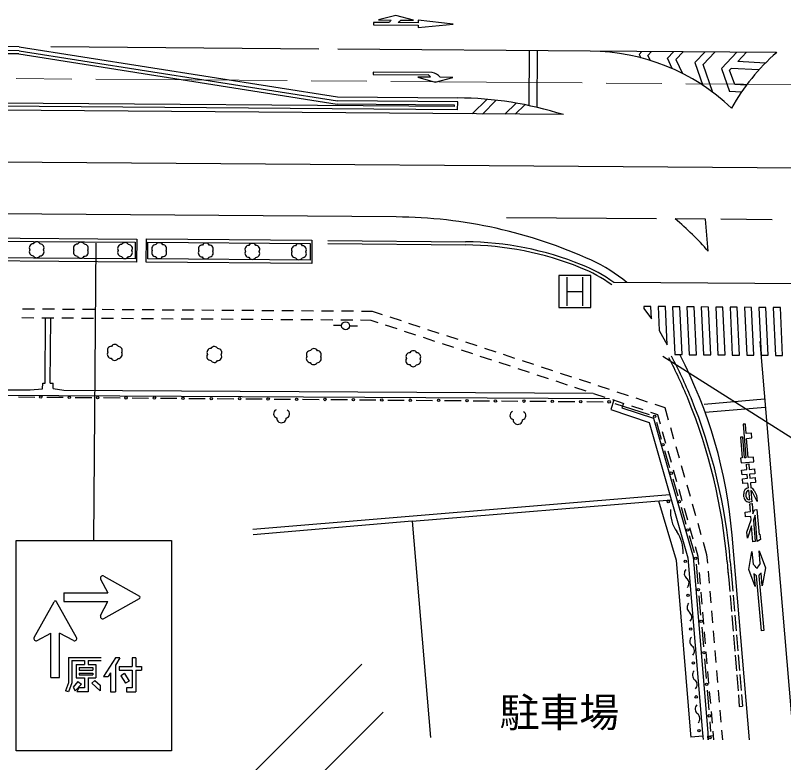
# Model space of a CAD drawing. Units: millimetres, scale not verified. Extents: x 40000 to 680000, y 20000 to 380000.
# Drawn here: x 302870 to 351052, y 239395 to 286289 of the extents above; entities that cross this region are included whole.
import ezdxf
from ezdxf.enums import TextEntityAlignment as Align

# ---------------------------------------------------------------- set-up
doc = ezdxf.new("R2010")
doc.units = ezdxf.units.MM
doc.header["$LTSCALE"] = 1000
doc.linetypes.add('CHAIN', pattern=[18.5, 12, -1.5, 3.5, -1.5])
for name, color, linetype, lineweight in [('M-BGD', 7, 'Continuous', 25), ('M-BGD-EXST', 7, 'Continuous', 25), ('M-BMK', 2, 'CHAIN', 13), ('M-STR-HTXT', 7, 'Continuous', 13), ('M-STR-STRC', 7, 'Continuous', 25), ('M-STR-STRD', 7, 'Continuous', 25)]:
    doc.layers.add(name, color=color, linetype=linetype, lineweight=lineweight)
doc.layers.add('M-BMK-HTXT', color=7, linetype='Continuous')
doc.styles.add('ＭＳ ゴシック', font='')
doc.styles.get('ＭＳ ゴシック').set_extended_font_data('MS Gothic')

msp = doc.modelspace()

# ---------------------------------------------------------------- linework, layer by layer
at = {"layer": 'M-BGD'}
for p, q in [((321468, 271975), (321468, 271975)), ((322470, 271965), (331108, 271884)), ((322473, 272165), (331110, 272084)), ((303324, 267879), (304074, 267874)), ((304574, 267871), (305324, 267866)), ((305824, 267862), (306574, 267857)), ((307074, 267854), (307824, 267849)), ((308324, 267845), (309074, 267840)), ((309574, 267837), (310324, 267832)), ((310824, 267828), (311574, 267823)), ((312074, 267820), (312824, 267815)), ((313324, 267812), (314074, 267806)), ((314574, 267803), (315324, 267798)), ((315824, 267795), (316574, 267790)), ((317074, 267786), (317824, 267781)), ((318324, 267778), (319074, 267773)), ((319574, 267769), (320324, 267764)), ((320824, 267761), (321574, 267756)), ((322074, 267752), (322824, 267747)), ((323324, 267744), (324074, 267739)), ((324574, 267735), (325247, 267731)), ((325247, 267731), (325872, 267525)), ((303276, 267319), (304026, 267314)), ((304526, 267311), (305276, 267306)), ((305061, 263206), (305091, 267307)), ((305776, 267303), (306526, 267298)), ((307026, 267294), (307776, 267289)), ((308276, 267286), (309026, 267281)), ((309526, 267277), (310276, 267272)), ((310776, 267269), (311526, 267264)), ((312026, 267260), (312776, 267255)), ((313276, 267252), (314026, 267247)), ((314526, 267243), (315276, 267238)), ((315776, 267235), (316526, 267230)), ((317026, 267226), (317776, 267221)), ((318276, 267218), (319026, 267213)), ((319526, 267210), (320276, 267204)), ((320776, 267201), (321526, 267196)), ((322026, 267193), (322776, 267188)), ((323276, 267184), (324026, 267179)), ((324526, 267176), (325155, 267171)), ((325155, 267171), (325598, 267025)), ((326347, 267368), (327059, 267133)), ((327534, 266977), (328247, 266742)), ((326073, 266869), (326785, 266634)), ((327260, 266478), (327972, 266243)), ((328721, 266585), (329434, 266351)), ((328447, 266086), (329159, 265851)), ((329909, 266194), (330621, 265959)), ((329634, 265695), (330346, 265460)), ((331096, 265803), (331808, 265568)), ((330821, 265304), (331534, 265069)), ((332283, 265411), (332995, 265177)), ((333470, 265020), (334182, 264785)), ((332008, 264912), (332721, 264677)), ((333196, 264521), (333908, 264286)), ((334657, 264629), (335369, 264394)), ((334383, 264129), (335095, 263895)), ((335844, 264237), (336557, 264002)), ((335570, 263738), (336282, 263503)), ((337031, 263846), (337744, 263611)), ((305061, 263206), (305241, 263203)), ((305251, 262863), (305241, 263203)), ((336757, 263347), (337469, 263112)), ((338219, 263455), (338931, 263220)), ((286604, 262885), (303792, 262783)), ((305251, 262863), (305917, 262770)), ((305917, 262770), (339103, 262573)), ((337944, 262955), (338656, 262721)), ((339406, 263063), (340118, 262828)), ((340593, 262672), (341305, 262437)), ((286602, 262555), (340123, 262237)), ((303059, 262344), (304091, 262336)), ((304841, 262329), (305873, 262321)), ((306623, 262315), (307656, 262306)), ((308406, 262300), (309438, 262291)), ((310188, 262285), (311220, 262276)), ((311970, 262270), (313002, 262262)), ((313752, 262255), (314784, 262247)), ((315534, 262240), (316566, 262232)), ((317316, 262226), (318349, 262217)), ((319099, 262211), (320131, 262202)), ((320881, 262196), (321913, 262187)), ((322663, 262181), (323695, 262173)), ((324445, 262166), (325477, 262158)), ((326227, 262151), (327259, 262143)), ((328009, 262137), (329041, 262128)), ((329791, 262122), (330824, 262113)), ((339131, 262564), (339844, 262329)), ((340402, 262145), (340205, 261547)), ((340318, 262173), (341031, 261938)), ((341780, 262281), (342492, 262046)), ((331574, 262107), (332606, 262098)), ((333356, 262092), (334388, 262084)), ((335138, 262077), (336170, 262069)), ((336920, 262062), (337952, 262054)), ((338702, 262048), (339734, 262039)), ((340467, 261922), (342612, 261235)), ((341001, 261948), (340908, 261663)), ((341506, 261781), (342218, 261547)), ((342967, 261889), (343593, 261683)), ((343593, 261683), (343811, 260917)), ((342693, 261390), (343136, 261244)), ((343136, 261244), (343306, 260647)), ((343074, 260760), (343380, 259701)), ((343948, 260436), (344154, 259715)), ((343443, 260166), (343649, 259444)), ((344291, 259234), (344497, 258513)), ((343588, 258980), (343894, 257921)), ((343786, 258964), (343991, 258242)), ((344634, 258032), (344839, 257310)), ((344128, 257762), (344334, 257040)), ((344103, 257201), (344409, 256141)), ((344976, 256830), (345182, 256108)), ((344471, 256559), (344677, 255838)), ((317760, 254049), (343913, 256219)), ((327753, 254547), (344005, 255895)), ((344617, 255421), (344923, 254362)), ((345319, 255627), (345525, 254906)), ((344814, 255357), (345019, 254636)), ((327753, 254547), (317789, 253698)), ((327753, 254547), (328910, 240966)), ((345662, 254425), (345867, 253704)), ((345156, 254155), (345362, 253434)), ((345132, 253641), (345438, 252582)), ((346004, 253223), (346223, 252457)), ((345499, 252953), (345669, 252356)), ((345669, 252356), (345714, 251831)), ((346223, 252457), (346270, 251905)), ((347509, 252002), (347580, 251166)), ((347709, 252018), (347779, 251182)), ((345574, 251848), (345679, 250618)), ((347527, 251613), (347613, 250869)), ((347734, 251562), (347812, 250889)), ((345756, 251332), (345820, 250585)), ((346312, 251407), (346376, 250660)), ((347613, 250869), (347674, 250134)), ((347812, 250889), (347874, 250152)), ((345862, 250087), (345926, 249340)), ((346418, 250161), (346482, 249414)), ((345743, 249870), (345849, 248640)), ((347695, 249885), (347778, 248888)), ((347894, 249903), (347977, 248906)), ((345968, 248841), (346032, 248094)), ((346524, 248916), (346588, 248169)), ((347799, 248639), (347882, 247643)), ((347998, 248657), (348081, 247661)), ((345913, 247893), (346018, 246662)), ((346630, 247670), (346694, 246923)), ((346074, 247596), (346138, 246849)), ((347902, 247393), (347985, 246397)), ((348101, 247412), (348184, 246415)), ((346180, 246350), (346244, 245603)), ((346736, 246425), (346800, 245678)), ((346082, 245915), (346187, 244684)), ((348006, 246148), (348089, 245151)), ((348205, 246166), (348288, 245169)), ((346286, 245105), (346350, 244358)), ((346842, 245179), (346906, 244432)), ((348109, 244902), (348192, 243905)), ((348309, 244920), (348392, 243924)), ((346251, 243937), (346357, 242706)), ((346392, 243859), (346456, 243112)), ((346948, 243934), (347012, 243187)), ((348213, 243656), (348274, 242921)), ((348412, 243674), (348474, 242937)), ((348274, 242921), (348474, 242937)), ((346498, 242614), (346562, 241867)), ((347054, 242688), (347117, 241941)), ((346421, 241959), (346473, 241344)), ((347160, 241443), (347212, 240829)), ((345215, 241192), (345231, 240993)), ((345979, 241055), (345231, 240993)), ((345962, 241254), (345997, 240838)), ((346291, 241282), (346328, 240835)), ((346328, 240835), (346309, 241060)), ((346604, 241368), (346650, 240833))]:
    msp.add_line(p, q, dxfattribs=at)
for points in [[(300695, 270879), (300707, 272329), (310489, 272250), (310477, 270800)], [(311086, 272255), (321470, 272175), (321459, 270725), (311075, 270805)], [(300797, 271078), (300805, 272128), (310387, 272051), (310379, 271001)], [(311185, 272054), (321368, 271975), (321360, 270925), (311176, 271004)]]:
    msp.add_lwpolyline(points, close=True, dxfattribs=at)
for points in [[(303792, 262783), (304572, 262856), (304593, 263211), (304732, 263208), (304761, 267309)], [(340908, 261663), (342891, 261009), (345373, 252301), (346291, 241282)], [(340205, 261547), (342621, 260750), (345047, 252241), (345962, 241254)], [(343204, 255829), (344306, 252103), (345215, 241192)], [(346309, 241060), (346628, 241088), (346650, 240833)]]:
    msp.add_lwpolyline(points, dxfattribs=at)
for centre in [(304466, 262333), (306248, 262318), (308031, 262303), (309813, 262288), (311595, 262273), (313377, 262258), (315159, 262244), (316941, 262229), (318724, 262214), (320506, 262199), (322288, 262184), (324070, 262169), (325852, 262155), (327634, 262140), (329416, 262125), (331199, 262110), (332981, 262095), (334763, 262080), (336545, 262066), (338327, 262051), (340109, 262036), (342970, 261120), (343484, 259341), (343999, 257561), (344513, 255781), (343817, 255766), (345028, 254002), (344885, 252022), (345542, 252222), (345711, 250244), (345056, 249897), (345881, 248266), (345227, 247773), (346050, 246288), (345397, 245649), (346219, 244310), (345568, 243524), (346389, 242333), (345738, 241400), (346425, 240963)]:
    msp.add_circle(centre, 75, dxfattribs=at)
for centre, radius, start, end in [((330922, 252085), 19800, 68.098, 89.4609), ((330922, 252085), 20000, 68.098, 89.4609), ((334839, 261827), 9300, 54.186, 68.098), ((334839, 261827), 9500, 54.186, 68.098), ((317926, 251151), 29300, 22.1632, 27.7693), ((317926, 251151), 29500, 22.1632, 27.7693), ((312833, 249077), 34800, 4.8217, 22.1632), ((312833, 249077), 35000, 4.8217, 22.1632), ((346106, 255147), 2156, 176.311, 215.5234), ((342597, 252641), 2156, 356.311, 35.5234), ((345204, 251262), 382, 136.8991, 232.2858), ((344737, 250657), 382, 316.8991, 52.2858), ((345375, 249138), 382, 136.8991, 232.2858), ((344907, 248533), 382, 316.8991, 52.2858), ((345546, 247013), 382, 136.8991, 232.2858), ((345078, 246408), 382, 316.8991, 52.2858), ((345716, 244889), 382, 136.8991, 232.2858), ((345249, 244284), 382, 316.8991, 52.2858), ((345887, 242765), 382, 136.8991, 232.2858), ((345419, 242160), 382, 316.8991, 52.2858)]:
    msp.add_arc(centre, radius, start, end, dxfattribs=at)
at = {"layer": 'M-BGD-EXST'}
for p, q in [((336953, 269964), (336953, 267964)), ((338953, 269964), (336953, 269964)), ((337453, 269864), (337453, 268064)), ((338453, 268064), (338453, 269864)), ((338953, 267964), (338953, 269964)), ((337453, 268964), (338453, 268964)), ((336953, 267964), (338953, 267964)), ((323329, 266817), (322830, 266837)), ((323829, 266805), (324329, 266799))]:
    msp.add_line(p, q, dxfattribs=at)
msp.add_circle((323579, 266807), 250, dxfattribs=at)
for centre, radius, start, end in [((303991, 271702), 250, 89.5384, 209.5384), ((304209, 271826), 250, 29.5384, 149.5384), ((304424, 271699), 250, 329.5384, 89.5384), ((306762, 271680), 250, 89.5384, 209.5384), ((306979, 271803), 250, 29.5384, 149.5384), ((307195, 271676), 250, 329.5384, 89.5384), ((309532, 271658), 250, 89.5384, 209.5384), ((309750, 271781), 250, 29.5384, 149.5384), ((309965, 271654), 250, 329.5384, 89.5384), ((311676, 271650), 250, 89.5573, 209.5574), ((311893, 271774), 250, 29.5573, 149.5574), ((312109, 271647), 250, 329.5573, 89.5573), ((314596, 271628), 250, 89.5573, 209.5574), ((314814, 271751), 250, 29.5573, 149.5574), ((315029, 271624), 250, 329.5573, 89.5573), ((317517, 271605), 250, 89.5573, 209.5574), ((317735, 271728), 250, 29.5573, 149.5574), ((317950, 271602), 250, 329.5573, 89.5573), ((320438, 271583), 250, 89.5573, 209.5574), ((320656, 271706), 250, 29.5573, 149.5574), ((320871, 271579), 250, 329.5573, 89.5573), ((303989, 271452), 250, 149.5384, 269.5384), ((304422, 271449), 250, 269.5384, 29.5384), ((306760, 271430), 250, 149.5384, 269.5384), ((307193, 271426), 250, 269.5384, 29.5384), ((309530, 271408), 250, 149.5384, 269.5384), ((309963, 271404), 250, 269.5384, 29.5384), ((311674, 271400), 250, 149.5574, 269.5573), ((312107, 271397), 250, 269.5573, 29.5573), ((314595, 271378), 250, 149.5574, 269.5573), ((315028, 271374), 250, 269.5573, 29.5573), ((317515, 271355), 250, 149.5574, 269.5573), ((317948, 271352), 250, 269.5573, 29.5573), ((320436, 271333), 250, 149.5574, 269.5573), ((320869, 271329), 250, 269.5573, 29.5573), ((304205, 271326), 250, 209.5384, 329.5384), ((306975, 271303), 250, 209.5384, 329.5384), ((309746, 271281), 250, 209.5384, 329.5384), ((311889, 271274), 250, 209.5574, 329.5573), ((314810, 271251), 250, 209.5574, 329.5573), ((317731, 271228), 250, 209.5574, 329.5573), ((320652, 271206), 250, 209.5574, 329.5573), ((308893, 265267), 250, 88.7906, 208.7906), ((309112, 265387), 250, 28.7906, 148.7906), ((309326, 265258), 250, 328.7907, 88.7906), ((315352, 265256), 250, 28.7906, 148.7906), ((308887, 265017), 250, 148.7906, 268.7907), ((309320, 265008), 250, 268.7907, 28.7906), ((315128, 264885), 250, 148.7906, 268.7907), ((315133, 265135), 250, 88.7906, 208.7906), ((315566, 265126), 250, 328.7907, 88.7906), ((321373, 265003), 250, 88.7906, 208.7906), ((321592, 265124), 250, 28.7906, 148.7906), ((321806, 264994), 250, 328.7907, 88.7906), ((327613, 264872), 250, 88.7906, 208.7906), ((327832, 264992), 250, 28.7906, 148.7906), ((328046, 264862), 250, 328.7907, 88.7906), ((309101, 264887), 250, 208.7906, 328.7907), ((315341, 264756), 250, 208.7906, 328.7907), ((315560, 264876), 250, 268.7907, 28.7906), ((321368, 264753), 250, 148.7906, 268.7907), ((321801, 264744), 250, 268.7907, 28.7906), ((327608, 264622), 250, 148.7906, 268.7907), ((328041, 264613), 250, 268.7907, 28.7906), ((321582, 264624), 250, 208.7906, 328.7907), ((327822, 264492), 250, 208.7906, 328.7907), ((319332, 261291), 268, 114.7144, 253.9616), ((319796, 261280), 268, 283.2933, 62.5404), ((334157, 261187), 268, 114.7144, 253.9616), ((334621, 261176), 268, 283.2933, 62.5404), ((319558, 261027), 300, 178.6274, 358.6274), ((334383, 260922), 300, 178.6274, 358.6274)]:
    msp.add_arc(centre, radius, start, end, dxfattribs=at)
at = {"layer": 'M-BMK'}
msp.add_line((270922, 282565), (369419, 281814), dxfattribs=at)
at = {"layer": 'M-STR-HTXT'}
for p, q in [((324601, 245578), (315492, 236469)), ((325929, 242557), (318155, 234783))]:
    msp.add_line(p, q, dxfattribs=at)
at = {"layer": 'M-STR-STRC'}
for p, q in [((326738, 286289), (325636, 285998)), ((327835, 285981), (326738, 286289)), ((325334, 285850), (325333, 285700)), ((326284, 285843), (325334, 285850)), ((325636, 285998), (326436, 285992)), ((328134, 285829), (326884, 285838)), ((327035, 285987), (327835, 285981)), ((328132, 285529), (330334, 285737)), ((328135, 285979), (328134, 285829)), ((330334, 285737), (328135, 285979)), ((325333, 285700), (328133, 285679)), ((328133, 285679), (328132, 285529)), ((303103, 284320), (234743, 284841)), ((303103, 284320), (323080, 281167)), ((321910, 284176), (305096, 284304)), ((338927, 284046), (323103, 284167)), ((335102, 284076), (335076, 280628)), ((335602, 284072), (335575, 280517)), ((350615, 283957), (338927, 284046)), ((342154, 284022), (341982, 283841)), ((341982, 283841), (342098, 283629)), ((342534, 283768), (342771, 284017)), ((343761, 283607), (344141, 284007)), ((344758, 284002), (344298, 283519)), ((346128, 283991), (345491, 283321)), ((346006, 283210), (346745, 283987)), ((348115, 283976), (347152, 282964)), ((348175, 283386), (348732, 283972)), ((342705, 283455), (342534, 283768)), ((344068, 282944), (343761, 283607)), ((344298, 283519), (344703, 282644)), ((345491, 283321), (345989, 281897)), ((349903, 283290), (348175, 283386)), ((346621, 281452), (346006, 283210)), ((347152, 282964), (347659, 281511)), ((347667, 282853), (347767, 282958)), ((347985, 281944), (347667, 282853)), ((349498, 282862), (347767, 282958)), ((325310, 282734), (325309, 282584)), ((325309, 282584), (328758, 282558)), ((329010, 282706), (325310, 282734)), ((328907, 282407), (328107, 282413)), ((328107, 282413), (329205, 282104)), ((329205, 282104), (330307, 282396)), ((330307, 282396), (329507, 282402)), ((348711, 281904), (347985, 281944)), ((348402, 281470), (347659, 281511)), ((323080, 281167), (330613, 281110)), ((331521, 280103), (332453, 281020)), ((332157, 280098), (333033, 280961)), ((337238, 280059), (287741, 280437)), ((333571, 280087), (334276, 280781)), ((334208, 280082), (334816, 280681)), ((358963, 276643), (274978, 277284)), ((326747, 273639), (244884, 274263)), ((343079, 273519), (333662, 273588)), ((346148, 273497), (344245, 273511)), ((346318, 271483), (346148, 273497)), ((350336, 273466), (347122, 273490)), ((307790, 253345), (307948, 271988)), ((358833, 269390), (340398, 269531)), ((342283, 268020), (342289, 267896)), ((342733, 268016), (342283, 268020)), ((342289, 267896), (342771, 267249)), ((342771, 267249), (342733, 268016)), ((343635, 268009), (343184, 268013)), ((343184, 268013), (343255, 266512)), ((343749, 265604), (343635, 268009)), ((344537, 267999), (344087, 268003)), ((344087, 268003), (344229, 265001)), ((344680, 264998), (344537, 267999)), ((345439, 267993), (344988, 267996)), ((344988, 267996), (345130, 264994)), ((345581, 264991), (345439, 267993)), ((346340, 267986), (345889, 267989)), ((345889, 267989), (346032, 264988)), ((346482, 264984), (346340, 267986)), ((347241, 267979), (346791, 267982)), ((346791, 267982), (346933, 264981)), ((347384, 264977), (347241, 267979)), ((348143, 267972), (347692, 267975)), ((347692, 267975), (347834, 264974)), ((348285, 264970), (348143, 267972)), ((349044, 267965), (348593, 267968)), ((348593, 267968), (348736, 264967)), ((349186, 264963), (349044, 267965)), ((349945, 267958), (349495, 267962)), ((349495, 267962), (349637, 264960)), ((350088, 264957), (349945, 267958)), ((350847, 267951), (350396, 267955)), ((350396, 267955), (350538, 264953)), ((350989, 264950), (350847, 267951)), ((343255, 266512), (343749, 265604)), ((349555, 265823), (351666, 240795)), ((344229, 265001), (344680, 264998)), ((343473, 264893), (360983, 253813)), ((345130, 264994), (345581, 264991)), ((346032, 264988), (346482, 264984)), ((346933, 264981), (347384, 264977)), ((347834, 264974), (348285, 264970)), ((348736, 264967), (349186, 264963)), ((349637, 264960), (350088, 264957)), ((350538, 264953), (350989, 264950)), ((346070, 261900), (349847, 262219)), ((346124, 261392), (349902, 261711)), ((348654, 260638), (348505, 260626)), ((348505, 260626), (348681, 258533)), ((348705, 260041), (348654, 260638)), ((348487, 259821), (348338, 259809)), ((348338, 259809), (348447, 258513)), ((348597, 258526), (348487, 259821)), ((349028, 260068), (348705, 260041)), ((348730, 259742), (349054, 259769)), ((348831, 258546), (348730, 259742)), ((349054, 259769), (349028, 260068)), ((348447, 258513), (348357, 258506)), ((348357, 258506), (348383, 258207)), ((348383, 258207), (349180, 258274)), ((348681, 258533), (348597, 258526)), ((349155, 258573), (348831, 258546)), ((349180, 258274), (349155, 258573)), ((348420, 257759), (348744, 257786)), ((348715, 258135), (348864, 258147)), ((348744, 257786), (348715, 258135)), ((348864, 258147), (348894, 257799)), ((348894, 257799), (349218, 257826)), ((349218, 257826), (349243, 257527)), ((348446, 257460), (348420, 257759)), ((348769, 257487), (348446, 257460)), ((348791, 257238), (348769, 257487)), ((349243, 257527), (348919, 257500)), ((348919, 257500), (348940, 257250)), ((348467, 257211), (348791, 257238)), ((348492, 256912), (348467, 257211)), ((348816, 256939), (348492, 256912)), ((348841, 256639), (348816, 256939)), ((348940, 257250), (349264, 257278)), ((349289, 256979), (348965, 256952)), ((348965, 256952), (348991, 256643)), ((349264, 257278), (349289, 256979)), ((348854, 256489), (348904, 255894)), ((349005, 256483), (349066, 255756)), ((349390, 255783), (349075, 256414)), ((349209, 256481), (349356, 256188)), ((348563, 256065), (348547, 256264)), ((348713, 256077), (348696, 256276)), ((349356, 256188), (349390, 255783)), ((348925, 255644), (349074, 255656)), ((348967, 255145), (348925, 255644)), ((349066, 255756), (348941, 255745)), ((349074, 255656), (349130, 254998)), ((348643, 255118), (348967, 255145)), ((348668, 254819), (348643, 255118)), ((349130, 254998), (349219, 255267)), ((349262, 254919), (349162, 254618)), ((349219, 255267), (349382, 255281)), ((349401, 253275), (349262, 254919)), ((349382, 255281), (349516, 253697)), ((348992, 254846), (348668, 254819)), ((348750, 253853), (349010, 254636)), ((349010, 254636), (348992, 254846)), ((349162, 254618), (349276, 253265)), ((349042, 254257), (348782, 253474)), ((349127, 253252), (349042, 254257)), ((348905, 240816), (347820, 253673)), ((348782, 253474), (348750, 253853)), ((349516, 253697), (349563, 253726)), ((349563, 253726), (349592, 253392)), ((302917, 253345), (312663, 253345)), ((302917, 240138), (302917, 253345)), ((312663, 253345), (312663, 240138)), ((349276, 253265), (349127, 253252)), ((349592, 253392), (349401, 253275)), ((348861, 251521), (349062, 252643)), ((349062, 252643), (349133, 251847)), ((349581, 251886), (349510, 252683)), ((349510, 252683), (349906, 251614)), ((349257, 250452), (348861, 251521)), ((349906, 251614), (349705, 250492)), ((308414, 251101), (310647, 249849)), ((349186, 251249), (349257, 250452)), ((349655, 247676), (349349, 251113)), ((349498, 251126), (349804, 247690)), ((349705, 250492), (349634, 251289)), ((308216, 250909), (308670, 250041)), ((305905, 250041), (308670, 250041)), ((305905, 250041), (305905, 249501)), ((308414, 248440), (310647, 249692)), ((304045, 247255), (305297, 249489)), ((306706, 247255), (305454, 249489)), ((305905, 249501), (308670, 249501)), ((308216, 248632), (308670, 249501)), ((349804, 247690), (349655, 247676)), ((304237, 247057), (305105, 247511)), ((305105, 244746), (305105, 247511)), ((306514, 247057), (305645, 247511)), ((305645, 244746), (305645, 247511)), ((306199, 245992), (308258, 245992)), ((306199, 245992), (306199, 244404)), ((306415, 245812), (306415, 244404)), ((306415, 245812), (307199, 245812)), ((307199, 245812), (307199, 245551)), ((307434, 245812), (308258, 245812)), ((307434, 245812), (307434, 245551)), ((309143, 245963), (308407, 244797)), ((309428, 245963), (309140, 245507)), ((309428, 245963), (309143, 245963)), ((310434, 245963), (310199, 245963)), ((310199, 245963), (310199, 245433)), ((310434, 245963), (310434, 245433)), ((306685, 245551), (307199, 245551)), ((306685, 245551), (306685, 244724)), ((306865, 245371), (307728, 245371)), ((306865, 245371), (306865, 245198)), ((307434, 245551), (307908, 245551)), ((307728, 245371), (307728, 245198)), ((307908, 245551), (307908, 244724)), ((309140, 245507), (309140, 243845)), ((309375, 245433), (309375, 245198)), ((309375, 245433), (310199, 245433)), ((310434, 245433), (310787, 245433)), ((310787, 245433), (310787, 245198)), ((306865, 245198), (307728, 245198)), ((306865, 245018), (307728, 245018)), ((306865, 245018), (306865, 244904)), ((306865, 244904), (307728, 244904)), ((307728, 245018), (307728, 244904)), ((308407, 244797), (308692, 244797)), ((308846, 245041), (308692, 244797)), ((308846, 245041), (308846, 243845)), ((309375, 245198), (310199, 245198)), ((309720, 244987), (309493, 244845)), ((309493, 244845), (309787, 244374)), ((309720, 244987), (310015, 244516)), ((310199, 245198), (310199, 244080)), ((310434, 245198), (310787, 245198)), ((310434, 245198), (310434, 243845)), ((305105, 244746), (305645, 244746)), ((306199, 244404), (306023, 243904)), ((306415, 244404), (306199, 243845)), ((306787, 244492), (306493, 244139)), ((307023, 244315), (306611, 243904)), ((306685, 244724), (307199, 244724)), ((306787, 244492), (307023, 244315)), ((307199, 244724), (307199, 244080)), ((307434, 244724), (307908, 244724)), ((307434, 244724), (307434, 243845)), ((307670, 244374), (307846, 244551)), ((307670, 244374), (308199, 243904)), ((307846, 244551), (308199, 244257)), ((310015, 244516), (309787, 244374)), ((306199, 243845), (306023, 243904)), ((306493, 244139), (306611, 243904)), ((306846, 244080), (306728, 243845)), ((307434, 243845), (306728, 243845)), ((307199, 244080), (306846, 244080)), ((308199, 244257), (308199, 243904)), ((308846, 243845), (309140, 243845)), ((309846, 244080), (309846, 243845)), ((310199, 244080), (309846, 244080)), ((309846, 243845), (310434, 243845)), ((312663, 240138), (302917, 240138))]:
    msp.add_line(p, q, dxfattribs=at)
for centre, radius, start, end in [((326017, 286265), 500, 302.3156, 326.8103), ((326262, 286621), 1000, 308.4744, 320.6515), ((338828, 271047), 13000, 46.4565, 89.563), ((359140, 274142), 13000, 130.9726, 150.872), ((328485, 282139), 500, 32.3156, 56.8103), ((328760, 281737), 1000, 41.6486, 75.5498), ((330441, 258610), 22500, 72.4167, 89.563), ((326518, 243640), 30000, 65.4161, 89.563), ((334839, 261827), 15000, 40.0692, 51.1631), ((334839, 261827), 10000, 50.331, 65.4161), ((317926, 251151), 30000, 4.8217, 27.4894), ((348895, 256293), 350, 98.9178, 184.8217), ((348895, 256293), 200, 102.0025, 184.8217), ((348941, 256347), 300, 26.4836, 80.3442), ((348941, 256347), 150, 26.4743, 64.8217), ((348912, 256094), 350, 184.8217, 274.8217), ((348912, 256094), 200, 184.8217, 267.641), ((348531, 251048), 1000, 31.5503, 53.004), ((350315, 251207), 1000, 137.1752, 158.6289), ((308343, 250975), 144, 60.726, 207.604), ((348954, 250806), 500, 37.8423, 62.337), ((349941, 250894), 500, 127.8423, 152.337), ((310603, 249771), 90, 299.274, 60.726), ((305375, 249445), 90, 29.274, 150.726), ((308343, 248566), 144, 152.396, 299.274), ((304170, 247185), 144, 150.726, 297.604), ((306580, 247185), 144, 242.396, 29.274)]:
    msp.add_arc(centre, radius, start, end, dxfattribs=at)
at = {"layer": 'M-STR-STRD'}
for p, q in [((303085, 283870), (238169, 284365)), ((303102, 284070), (238171, 284565)), ((303085, 283870), (323062, 280717)), ((303102, 284070), (323078, 280917)), ((330611, 280860), (323078, 280917)), ((330607, 280360), (287743, 280687)), ((330409, 280561), (287745, 280887)), ((330409, 280661), (323062, 280717)), ((330409, 280561), (330409, 280661)), ((330607, 280360), (330611, 280860))]:
    msp.add_line(p, q, dxfattribs=at)

# ---------------------------------------------------------------- texts
at = {"layer": 'M-BMK-HTXT', "style": 'ＭＳ ゴシック'}
msp.add_text('駐車場', height=1833, dxfattribs=at).set_placement((333240, 241077), align=Align.BOTTOM_LEFT)

doc.saveas('drawing.dxf')
